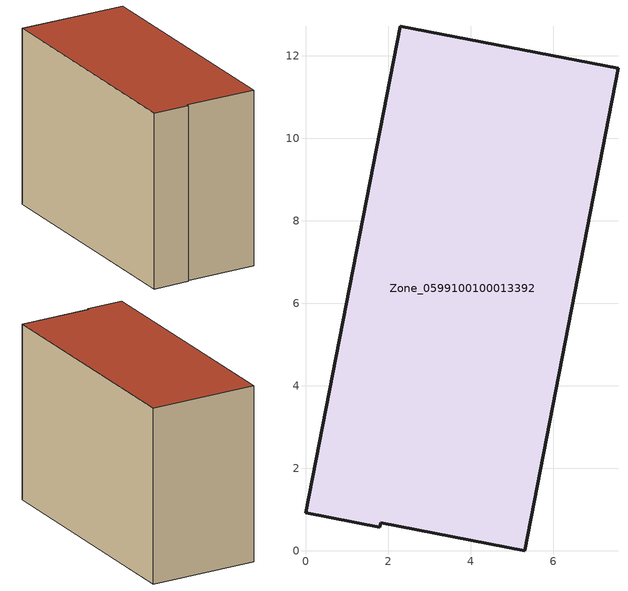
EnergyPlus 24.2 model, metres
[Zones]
Zone_0599100100013392
 floor ground (C_G): 1.82,0.68 1.8,0.58 0,0.93 2.3,12.72 7.58,11.69 5.31,0 z0
 wall outside (C_F): 2.3,12.72 0,0.93 1.8,0.58 1.82,0.68 5.31,0 7.58,11.69 2.3,12.72 z0:8.75
 roof outside (C_R): 5.31,0 7.58,11.69 2.3,12.72 0,0.93 1.8,0.58 1.82,0.68 z8.75
[BUILDING]
Pand.0599100100013392: North Axis=0; Terrain=City; Loads Convergence Tolerance Value=0.04; Temperature Convergence Tolerance Value=0.4; Solar Distribution=FullExterior; Maximum Number of Warmup Days=25; Minimum Number of Warmup Days=1
[Site:Location]
Rotterdam.The.Hague.AP_ZH_NLD Design_Conditions: Latitude=51.96; Longitude=4.45; Time Zone=1; Elevation=-4.5
[SITE:GROUNDTEMPERATURE:BUILDINGSURFACE]
18, 18, 18, 18, 18, 18, 18, 18, 18, 18, 18, 18
[MATERIAL] Thermal Absorptance=0.9; Solar Absorptance=0.7; Visible Absorptance=0.7
Name | Roughness | Thickness | Conductivity | Density | Specific Heat
G.TI.2015-2018 | MediumSmooth | 0.15 | 0.0428571 | 540 | 1210
F.TI.2015-2018 | Rough | 0.3 | 0.0666667 | 1920 | 840
R.TI.2015-2018 | MediumRough | 0.2 | 0.0333333 | 1500 | 1000
[CONSTRUCTION]
C_G: G.TI.2015-2018
C_F: F.TI.2015-2018
C_R: R.TI.2015-2018
[ZONE]
Zone_0599100100013392: Type=1; Multiplier=1; Ceiling Height=Autocalculate; Volume=Autocalculate; Floor Area=autocalculate; Part of Total Floor Area=Yes
[ZONEINFILTRATION:DESIGNFLOWRATE]
Infil_Zone_0599100100013392: Zone or ZoneList or Space or SpaceList=Zone_0599100100013392; Schedule=AlwaysOn; Design Flow Rate Calculation Method=Flow/Area; Flow Rate per Floor Area=0.0015; Constant Term Coefficient=1; Temperature Term Coefficient=0; Velocity Term Coefficient=0; Velocity Squared Term Coefficient=0
[HVACTEMPLATE:ZONE:IDEALLOADSAIRSYSTEM]
Zone_0599100100013392: Maximum Heating Supply Air Temperature=50; Minimum Cooling Supply Air Temperature=13; Maximum Heating Supply Air Humidity Ratio=0.0156; Minimum Cooling Supply Air Humidity Ratio=0.0077; Heating Limit=NoLimit; Cooling Limit=NoLimit; Dehumidification Control Type=ConstantSensibleHeatRatio; Cooling Sensible Heat Ratio=0.7; Dehumidification Setpoint=60; Humidification Control Type=None; Humidification Setpoint=30; Outdoor Air Method=None; Outdoor Air Flow Rate per Person=0.00944; Outdoor Air Flow Rate per Zone Floor Area=0; Outdoor Air Flow Rate per Zone=0; Demand Controlled Ventilation Type=None; Outdoor Air Economizer Type=NoEconomizer; Heat Recovery Type=None; Sensible Heat Recovery Effectiveness=0.7; Latent Heat Recovery Effectiveness=0.65
[ZONECONTROL:THERMOSTAT]
ThermostatControl_Zone_0599100100013392: Zone or ZoneList=Zone_0599100100013392; Control Type Schedule=DualSetpointControlType; Control 1=Thermostat_Zone_0599100100013392; Temperature Difference Between Cutout And Setpoint=0
[THERMOSTATSETPOINT:DUALSETPOINT]
Thermostat_Zone_0599100100013392: Heating Setpoint Temperature Schedule=HeatingSetpoint_Zone_0599100100013392; Cooling Setpoint Temperature Schedule=CoolingSetpoint_Zone_0599100100013392
[SCHEDULE:COMPACT]
HeatingSetpoint_Zone_0599100100013392: Through: 12/31, For: AllDays, Until: 24:00, 21
CoolingSetpoint_Zone_0599100100013392: Through: 12/31, For: AllDays, Until: 24:00, 24
DualSetpointControlType: Through: 12/31, For: AllDays, Until: 24:00, 4
AlwaysOn: Through: 12/31, For: AllDays, Until: 24:00, 1
